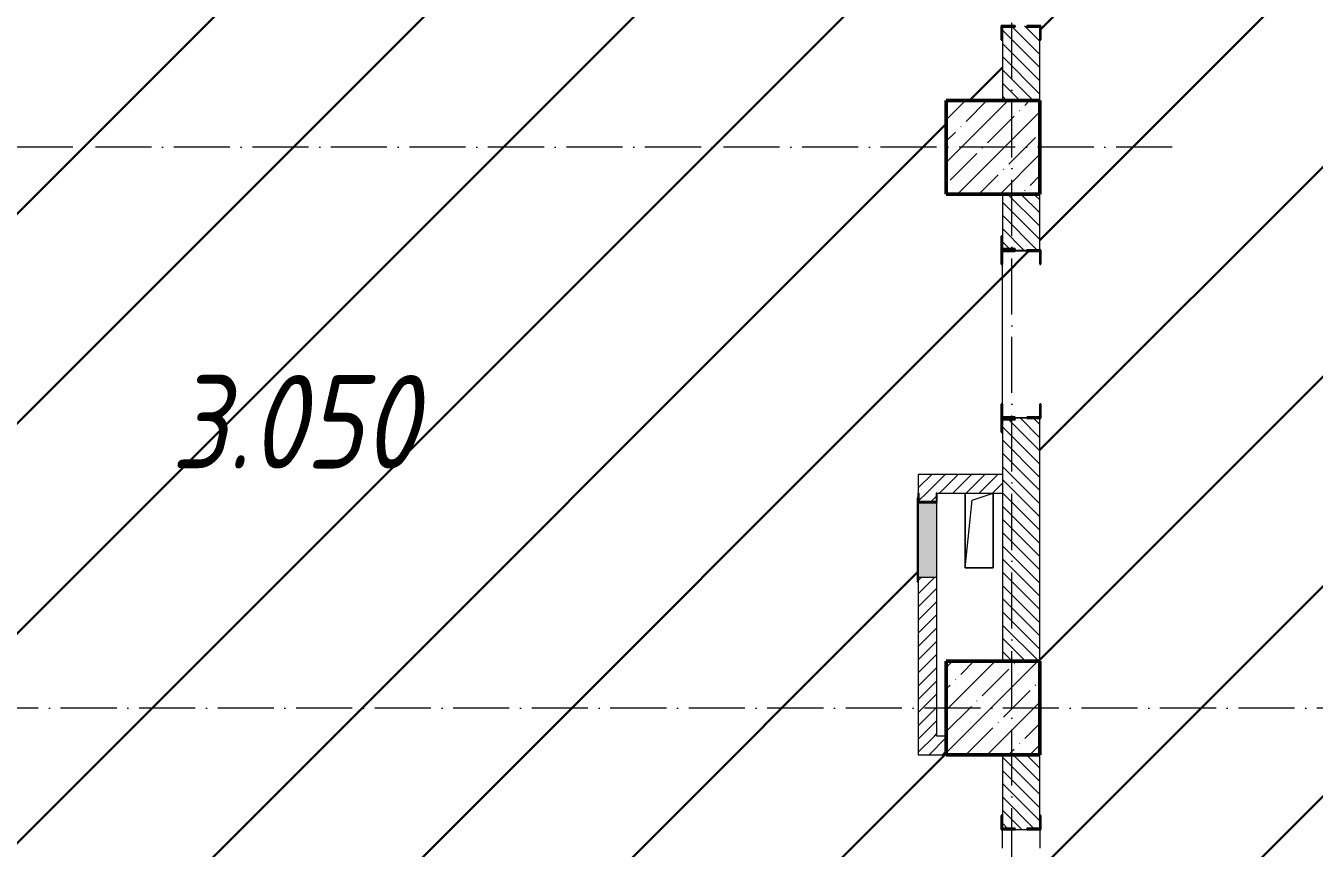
# Model space of a CAD drawing. Header units: millimetres. Extents: x -17017 to 628417, y -109036 to 199237.
# Drawn here: x 523685 to 530578, y -58785 to -54385 of the extents above; entities that cross this region are included whole.
import ezdxf

# ---------------------------------------------------------------- set-up
doc = ezdxf.new("R2010")
doc.units = ezdxf.units.MM
doc.linetypes.add('50_200_ШТРИХ_1Т_ш5_п1_п1_', pattern=[700, 500, -100, 0, -100])
for name, color, linetype, lineweight in [('A-FLOR-____-OTLN', 7, 'Continuous', 9), ('A-GENM-____-MCUT', 7, 'Continuous', 25), ('A-GENM-____-OTLN', 7, 'Continuous', 9), ('A-GENM-____-OTLN-1', 7, 'Continuous', 25), ('A-GLAZ-____-OTLN', 7, 'Continuous', 9), ('A-WALL-____-MCUT-3', 7, 'Continuous', 9), ('A-WALL-____-PATT-1', 7, 'Continuous', 9), ('A-WALL-FNSH-MCUT-1', 7, 'Continuous', 9), ('I-WALL-____-OTLN', 7, 'Continuous', 9), ('S-COLS-____-MCUT', 7, 'Continuous', 50), ('S-COLS-____-OTLN', 7, 'Continuous', 9), ('S-GRID-____-OTLN-1', 7, '50_200_ШТРИХ_1Т_ш5_п1_п1_', 9), ('Марки помещений', 7, 'Continuous', 9), ('стяжа', 7, 'Continuous', 30)]:
    doc.layers.add(name, color=color, linetype=linetype, lineweight=lineweight)
doc.layers.add('A-GLAZ-____-OTLN-1', color=7, linetype='Continuous', lineweight=9, true_color=0xc0c0c0)
doc.styles.add('ISOCPEUR_I_2', font='isocpeui.ttf', dxfattribs={"width": 0.85, "height": 2.3})
pattern_1 = [(135, (523510.01, -90515.614), (-35.35534, -35.35534), [])]
pattern_2 = [(45, (523510.01, -90515.614), (-35.35534, 35.35534), [])]
pattern_3 = [(45, (239739.3, -3652.16), (-561.266, 561.266), [])]

# ---------------------------------------------------------------- blocks, each defined once
blk = doc.blocks.new('BSC_Колонна _Прямоугольная - 500х500-V42-АР1_План отверстий 3 этажа в осях 1-64_А-ГГ')
at = {"layer": 'S-COLS-____-OTLN'}
h = blk.add_hatch(dxfattribs=at)
h.set_pattern_fill('FP_79', color=256, style=0, pattern_type=2)
h.set_pattern_definition([(45, (-5350, -32481.04), (-114.04925, 114.04925), []), (45, (-5235.95, -32481.04), (-114.04925, 114.04925), [201.613, -40.323, 3.353, -36.97])])
h.paths.add_polyline_path([(-250, -250), (250, -250), (250, 250), (-250, 250)], flags=0)
at = {"layer": 'S-COLS-____-MCUT'}
for p, q in [((250, 250), (-250, 250)), ((-250, 250), (-250, -250)), ((250, -250), (250, 250)), ((-250, -250), (250, -250))]:
    blk.add_line(p, q, dxfattribs=at)
blk = doc.blocks.new('BSC_Колонна _Прямоугольная - 500х500-V54-АР1_План отверстий 3 этажа в осях 1-64_А-ГГ')
at = {"layer": 'S-COLS-____-OTLN'}
h = blk.add_hatch(dxfattribs=at)
h.set_pattern_fill('FP_91', color=256, style=0, pattern_type=2)
h.set_pattern_definition([(45, (-5350, -35481.04), (-114.04925, 114.04925), []), (45, (-5235.95, -35481.04), (-114.04925, 114.04925), [201.613, -40.323, 3.353, -36.97])])
h.paths.add_polyline_path([(-250, -250), (250, -250), (250, 250), (-250, 250)], flags=0)
at = {"layer": 'S-COLS-____-MCUT'}
for p, q in [((250, 250), (-250, 250)), ((-250, 250), (-250, -250)), ((250, -250), (250, 250)), ((-250, -250), (250, -250))]:
    blk.add_line(p, q, dxfattribs=at)
blk = doc.blocks.new('154_Стойка_СКБ_Уголок - СМ-2480_200-28447058-АР1_План отверстий 3 этажа в осях 1-64_А-ГГ')
at = {"layer": 'A-GENM-____-MCUT'}
for p, q in [((125, 156), (125, 81)), ((200, 156), (125, 156)), ((131, 81), (131, 150)), ((131, 150), (200, 150)), ((200, 150), (200, 156)), ((125, 81), (131, 81)), ((131, 19), (125, 19)), ((125, 19), (125, -56)), ((131, -50), (131, 19)), ((125, -56), (200, -56)), ((200, -50), (131, -50)), ((200, -56), (200, -50))]:
    blk.add_line(p, q, dxfattribs=at)
blk = doc.blocks.new('Стойка_Влож_Полоса боковая - Полоса-28346330-АР1_План отверстий 3 этажа в осях 1-64_А-ГГ')
at = {"layer": 'A-GENM-____-OTLN'}
for p, q in [((-5, -31), (-5, 31)), ((0, 31), (0, -31))]:
    blk.add_line(p, q, dxfattribs=at)
blk = doc.blocks.new('Стойка_Влож_Уголок - Уголок-28346305-АР1_План отверстий 3 этажа в осях 1-64_А-ГГ')
at = {"layer": 'A-GENM-____-MCUT'}
for p, q in [((75, 75), (0, 75)), ((6, 69), (75, 69)), ((6, 0), (6, 69)), ((75, 69), (75, 75)), ((0, 0), (6, 0))]:
    blk.add_line(p, q, dxfattribs=at)
blk = doc.blocks.new('Стойка_Влож_Уголок - Уголок-28346304-АР1_План отверстий 3 этажа в осях 1-64_А-ГГ')
at = {"layer": 'A-GENM-____-MCUT'}
for p, q in [((6, 0), (0, 0)), ((6, -69), (6, 0)), ((0, -75), (75, -75)), ((75, -69), (6, -69)), ((75, -75), (75, -69))]:
    blk.add_line(p, q, dxfattribs=at)
blk = doc.blocks.new('154_Стойка_СКБ_Уголок - СМ-2480_200-28346303-АР1_План отверстий 3 этажа в осях 1-64_А-ГГ')
at = {"layer": 'A-GENM-____-MCUT'}
for p, q in [((125, 156), (125, 81)), ((200, 156), (125, 156)), ((131, 81), (131, 150)), ((131, 150), (200, 150)), ((200, 150), (200, 156)), ((125, 81), (131, 81)), ((131, 19), (125, 19)), ((125, 19), (125, -56)), ((131, -50), (131, 19)), ((125, -56), (200, -56)), ((200, -50), (131, -50)), ((200, -56), (200, -50))]:
    blk.add_line(p, q, dxfattribs=at)
blk = doc.blocks.new('Фахверк_СКБ_Уголок - 200_3960-28268576-АР1_План отверстий 3 этажа в осях 1-64_А-ГГ')
at = {"layer": 'A-GENM-____-MCUT'}
for p, q in [((200, 156), (125, 156)), ((125, 156), (125, 81)), ((131, 81), (131, 150)), ((131, 150), (200, 150)), ((200, 150), (200, 156)), ((125, 81), (131, 81)), ((131, 19), (125, 19)), ((125, 19), (125, -56)), ((131, -50), (131, 19)), ((125, -56), (200, -56)), ((200, -50), (131, -50)), ((200, -56), (200, -50))]:
    blk.add_line(p, q, dxfattribs=at)
blk = doc.blocks.new('AR_Отверстие Ниша - Лючок-32405374-АР1_План отверстий 3 этажа в осях 1-64_А-ГГ')
at = {"layer": 'A-GLAZ-____-OTLN'}
blk.add_hatch(color=256, dxfattribs=at).paths.add_polyline_path([(200, -47), (200, 50), (-200, 50), (-200, -50), (200, -50)], flags=0)
for p, q in [((200, 50), (-200, 50)), ((200, -50), (200, 50)), ((-200, -50), (200, -50))]:
    blk.add_line(p, q, dxfattribs=at)
blk = doc.blocks.new('Л_Общий_Лючок - Лючок-29684370-АР1_План отверстий 3 этажа в осях 1-64_А-ГГ')
at = {"layer": 'A-GLAZ-____-OTLN-1'}
blk.add_hatch(color=256, dxfattribs=at).paths.add_polyline_path([(-24, 6), (-24, 0), (424, 0), (424, 6), (0, 6)], flags=0)
at = {"layer": 'A-GLAZ-____-OTLN'}
for p, q in [((424, 6), (-24, 6)), ((-24, 6), (-24, 0)), ((424, 6), (424, 0))]:
    blk.add_line(p, q, dxfattribs=at)
blk = doc.blocks.new('154_Фахверк_СКБ_Швеллер - Тип_100_3960_зеркало-29769493-АР1_План отверстий 3 этажа в осях 1-64_А-ГГ')
at = {"layer": 'A-GENM-____-MCUT'}
for p, q in [((175, 50), (125, 50)), ((125, 50), (125, -50)), ((128, 47), (175, 47)), ((128, -47), (128, 47)), ((175, 47), (175, 50)), ((125, -50), (175, -50)), ((175, -47), (128, -47)), ((175, -50), (175, -47))]:
    blk.add_line(p, q, dxfattribs=at)
blk = doc.blocks.new('AR_Отверстие прямоугольное _в плите_ - AR_Отверстие прямоугольное _в плите_-30459278-АР1_План отверстий 3 этажа в осях 1-64_А-ГГ')
at = {"layer": 'A-GENM-____-OTLN'}
for p, q in [((-75, 200), (-75, -200)), ((-75, -200), (-37.5, 162.5)), ((-37.5, 162.5), (75, 200)), ((75, -200), (75, 200)), ((-75, -200), (75, -200))]:
    blk.add_line(p, q, dxfattribs=at)
blk = doc.blocks.new('3эт')
at = {"layer": 'S-GRID-____-OTLN-1', "color": 251, "ltscale": 0.6, "true_color": 0x636466}
for p, q in [((289220.7, -91346.1), (289220.7, -36982.5)), ((290079.2, -51382.4), (279101.9, -51382.4)), ((310478.4, -54382.4), (279101.9, -54382.4))]:
    blk.add_line(p, q, dxfattribs=at)

msp = doc.modelspace()

# ---------------------------------------------------------------- hatches: boundary and pattern name
at = {"layer": 'A-WALL-____-PATT-1'}
h = msp.add_hatch(dxfattribs=at)
h.set_pattern_fill('FP_6', color=256, style=0, pattern_type=2)
h.set_pattern_definition(pattern_1)
h.paths.add_polyline_path([(529070, -54784.6), (529110, -54784.6), (529110, -54390.6), (529041, -54390.6), (529041, -54384.6), (528979, -54384.6), (528979, -54390.6), (528910, -54390.6), (528910, -54784.6), (528950, -54784.6)], flags=0)
h.paths.add_polyline_path([(528979, -52584.6), (529041, -52584.6), (529041, -52578.6), (529110, -52578.6), (529110, -52284.6), (528910, -52284.6), (528910, -52578.6), (528979, -52578.6)], flags=0)
h = msp.add_hatch(dxfattribs=at)
h.set_pattern_fill('FP_6', color=256, style=0, pattern_type=2)
h.set_pattern_definition(pattern_1)
h.paths.add_polyline_path([(529110, -57784.6), (529110, -56484.6), (528910, -56484.6), (528910, -57784.6)], flags=0)
h.paths.add_polyline_path([(528950, -55584.6), (529110, -55584.6), (529110, -55284.6), (528910, -55284.6), (528910, -55584.6)], flags=0)
h = msp.add_hatch(dxfattribs=at)
h.set_pattern_fill('FP_5', color=256, style=0, pattern_type=2)
h.set_pattern_definition(pattern_2)
h.paths.add_polyline_path([(528910, -56884.6), (528910, -56784.6), (528460, -56784.6), (528460, -56884.6), (528798.7, -56884.6)], flags=0)
h = msp.add_hatch(dxfattribs=at)
h.set_pattern_fill('FP_5', color=256, style=0, pattern_type=2)
h.set_pattern_definition(pattern_2)
h.paths.add_polyline_path([(528460, -58184.6), (528560, -58184.6), (528560, -57334.6), (528460, -57334.6)], flags=0)
h.paths.add_polyline_path([(528557, -56931.6), (528557, -56884.6), (528463, -56884.6), (528463, -56931.6)], flags=0)
h = msp.add_hatch(dxfattribs=at)
h.set_pattern_fill('FP_5', color=256, style=0, pattern_type=2)
h.set_pattern_definition(pattern_2)
h.paths.add_polyline_path([(528460, -58284.6), (528610, -58284.6), (528610, -58184.6), (528460, -58184.6)], flags=0)
h = msp.add_hatch(dxfattribs=at)
h.set_pattern_fill('FP_6', color=256, style=0, pattern_type=2)
h.set_pattern_definition(pattern_1)
h.paths.add_polyline_path([(529110, -63784.6), (529110, -60390.6), (529041, -60390.6), (529041, -60384.6), (528979, -60384.6), (528979, -60390.6), (528910, -60390.6), (528910, -63784.6)], flags=0)
h.paths.add_polyline_path([(529041, -58684.6), (529041, -58678.6), (529110, -58678.6), (529110, -58284.6), (528910, -58284.6), (528910, -58678.6), (528979, -58678.6), (528979, -58684.6)], flags=0)
at = {"layer": 'стяжа'}
h = msp.add_hatch(dxfattribs=at)
h.set_pattern_fill('ANSI31', color=5, scale=250)
h.set_pattern_definition(pattern_3)
h.paths.add_polyline_path([(528360, -48934.6), (528860, -48934.6), (528860, -47084.6), (528510, -47084.6), (528510, -45884.6), (529110, -45884.6), (529110, -46284.6), (529110, -46784.6), (529110, -47084.6), (529110, -48934.6), (533410, -48934.6), (533410, -46884.6), (532660, -46884.6), (532660, -46784.6), (532660, -46284.6), (532760, -46284.6), (533110, -46284.6), (533610, -46284.6), (533610, -45390.6), (533479, -45390.6), (533479, -45384.6), (533404, -45384.6), (533404, -45378.6), (533404, -45309.6), (533410, -44824.6), (533410, -44424.6), (533410, -43684.6), (533404, -43684.6), (533404, -43609.6), (533410, -43284.6), (533110, -43284.6), (533110, -43034.6), (530985, -43034.6), (530985, -43040.6), (530910, -43040.6), (529110, -43034.6), (529110, -43284.6), (529110, -43984.6), (528510, -43984.6), (528510, -43959.6), (527035, -43959.6), (527035, -45109.6), (521710, -45109.6), (521710, -43184.6), (521560, -43184.6), (521560, -43284.6), (521410, -43284.6), (521410, -43484.6), (521316, -43696.1), (521316, -43784.6), (521310, -45584.6), (521316, -45584.6), (521316, -45659.6), (521311.9, -46084.5), (521410, -46084.5), (521410, -46284.6), (521560, -46284.6), (521560, -46784.6), (521310, -46784.6), (521310, -48584.6), (521316, -48584.6), (521316, -48659.6), (521310, -49709.6), (521316, -49709.6), (521316, -49784.6), (521310, -51584.6), (521316, -51584.6), (521316, -51659.6), (521310, -51784.6), (521560, -51784.6), (521560, -52284.6), (521411.1, -52284.6), (521410, -52284.9), (521410, -52484.9), (521316, -52625.6), (521316, -52709.6), (521310, -54509.6), (521316, -54509.6), (521316, -54584.6), (521310, -54784.6), (521560, -54784.6), (521560, -55284.6), (521410, -55284.6), (521410, -55484.6), (521316, -55555.1), (521316, -55634.6), (521310, -57434.6), (521316, -57434.6), (521316, -57584.6), (521410, -57584.6), (521410, -57784.6), (521560, -57784.6), (521560, -58284.6), (521310, -58284.6), (521310, -58559.6), (521316, -58559.6), (521316, -58634.6), (521310, -60434.6), (521316, -60434.6), (521316, -60509.6), (521313.6, -60934.6), (523660, -60934.6), (526210, -60934.6), (526710, -60934.6), (526964, -60934.6), (528160, -60934.6), (528206, -60934.6), (528206, -61034.6), (528360, -61034.6), (528360, -60934.6), (528206, -60934.6), (528360, -61034.6), (528360, -62059.6), (528360, -62809.6), (528460, -62809.6), (528460, -62934.6), (528360, -62934.6), (528360, -63284.6), (528460, -63284.6), (528910, -63284.6), (528572.5, -63397.1), (528460, -63784.6), (528610, -63784.6), (529110, -63784.6), (529110, -60390.6), (529041, -60390.6), (528991.4, -60384.6), (528979, -60384.6), (528904, -60384.6), (528904, -60378.6), (528904, -60309.6), (528910, -59184.6), (528910, -58684.6), (528904, -58684.6), (528904, -58609.6), (528910, -58284.6), (528610, -58284.6), (528460, -58284.6), (528460, -57358.6), (528454, -57358.6), (528454, -56910.6), (528460, -56784.6), (528910, -56784.6), (528910, -56559.6), (528904, -56559.6), (528904, -56484.6), (528904, -56409.6), (528910, -55659.6), (528904, -55659.6), (528904, -55584.6), (528904, -55509.6), (528910, -55284.6), (528610, -55284.6), (528610, -54784.6), (528910, -54784.6), (528910, -54459.6), (528904, -54459.6), (528904, -54384.6), (528904, -54378.6), (528904, -54309.6), (528910, -52584.6), (528904, -52584.6), (528904, -52509.6), (528910, -52284.6), (528610, -52284.6), (528360, -52284.6), (528360, -51709.6), (528360, -51259.6), (528360, -50684.6)])
h.paths.add_polyline_path([(528460, -60634.6), (528910, -60634.6), (528535, -60709.6), (528460, -61734.6)], flags=16)
h.paths.add_polyline_path([(524285.7, -57078.1), (525929.2, -57078.1), (525929.2, -55878.1), (524285.7, -55878.1)], flags=24)
h = msp.add_hatch(dxfattribs=at)
h.set_pattern_fill('ANSI31', color=5, scale=250)
h.set_pattern_definition(pattern_3)
h.paths.add_polyline_path([(528910, -76884.6), (528904, -76884.6), (528904, -76809.6), (528910, -76584.6), (528610, -76584.6), (528310, -76584.6), (528310, -75484.6), (528310, -75084.6), (528310, -72784.6), (528610, -72784.6), (529110, -72784.6), (529110, -72559.6), (529110, -72409.6), (529116, -72409.6), (529116, -72478.6), (529116, -72484.6), (529116, -72559.6), (529110, -72784.6), (529110, -73284.6), (529111.5, -73309.6), (529116, -73309.6), (529116, -73384.6), (529110, -73629.6), (529110, -73879.6), (529110, -74084.6), (529116, -74084.6), (529116, -74159.6), (529116, -74284.6), (529110, -74459.6), (529110, -74909.6), (529116, -74909.6), (529116, -74978.6), (529116, -74984.6), (529116, -75059.6), (529110, -76084.6), (529110, -76584.6), (529110, -76809.6), (529116, -76809.6), (529116, -76884.6), (529110, -78584.6), (529116, -78584.6), (529116, -78659.6), (529110, -78809.6), (529116, -78809.6), (529116, -78884.6), (529110, -79584.6), (529116, -79584.6), (529116, -79659.6), (529116, -79784.6), (529110, -80484.6), (529110, -80984.6), (533110, -80984.6), (533110, -80484.6), (533110, -80359.6), (533104, -80359.6), (533104, -80284.6), (533110, -79134.6), (533104, -79134.6), (533104, -79059.6), (533110, -78559.6), (533104, -78559.6), (533104, -78479.6), (533110, -78479.6), (533110, -76784.6), (533104, -76784.6), (533104, -76709.6), (533110, -76584.6), (533110, -76084.6), (533110, -74459.6), (533110, -74159.6), (533110, -73984.6), (533110, -73584.6), (533110, -73284.6), (532510, -73284.6), (532510, -73030.6), (532510, -72284.6), (532510, -71899.6), (532510, -71749.6), (532510, -71334.6), (532510, -70234.6), (532510, -70084.6), (533110, -70084.6), (533110, -69959.6), (533104, -69959.6), (533104, -69879.6), (533110, -69879.6), (533110, -69284.6), (533110, -68784.6), (533110, -68184.6), (533104, -68184.6), (533104, -68109.6), (533110, -67984.6), (533110, -67584.6), (532410, -67584.6), (532410, -67284.6), (532410, -66684.6), (532410, -66534.6), (532410, -66284.6), (532410, -66234.6), (532410, -65634.6), (532410, -64884.6), (532410, -64284.6), (532410, -64184.6), (533110, -64184.6), (533110, -63784.6), (533110, -63259.6), (533104, -63259.6), (533104, -63179.6), (533110, -63179.6), (533110, -62034.6), (533104, -62034.6), (533104, -61959.6), (533110, -61084.6), (533110, -60184.6), (535310, -60184.6), (535360, -60184.6), (537410, -60284.6), (537360, -60284.6), (537360, -61084.6), (533110, -61084.6), (533110, -62028.6), (533179, -62028.6), (533228.6, -62034.6), (533310, -62034.6), (533310, -61959.6), (533310, -61284.6), (541710, -61284.6), (541710, -58034.6), (541510, -58034.6), (541510, -61084.6), (537610, -61084.6), (537610, -60040.6), (537541, -60040.6), (537541, -60034.6), (537410, -60034.6), (537410, -58884.6), (537404, -58884.6), (537404, -58809.6), (537410, -58284.6), (537410, -57784.6), (537410, -57484.6), (538104, -57484.6), (538104, -57384.6), (538110, -56384.6), (538110, -55984.6), (538110, -55684.6), (538104, -55684.6), (538104, -55584.6), (537410, -55584.6), (537410, -55484.6), (537410, -54484.6), (537410, -53934.6), (537410, -52284.6), (537410, -51784.6), (537410, -51334.6), (537410, -49234.6), (537860, -49234.6), (537860, -49084.6), (537854, -49084.6), (537854, -49009.6), (537860, -48184.6), (537854, -48184.6), (537854, -48109.6), (537854, -48034.6), (537860, -47534.6), (537860, -47084.6), (537860, -46684.6), (537860, -44884.6), (537860, -43284.6), (537610, -43284.6), (537610, -43134.6), (537410, -43134.6), (537010.5, -43040.6), (536910, -43040.6), (535110, -43034.6), (535110, -43040.6), (535035, -43040.6), (533610, -43034.6), (533610, -43284.6), (533610, -43609.6), (533616, -43609.6), (533616, -43684.6), (533610, -44424.6), (533610, -44824.6), (533610, -45309.6), (533616, -45309.6), (533616, -45378.6), (533616, -45384.6), (533616, -45459.6), (533610, -46284.6), (533610, -46784.6), (533610, -46884.6), (533610, -48934.6), (533560, -49084.6), (533410, -49084.6), (533410, -49134.6), (529110, -49134.6), (529110, -51784.6), (529110, -52284.6), (529110, -52509.6), (529116, -52509.6), (529116, -52584.6), (529041, -52584.6), (528910, -52584.6), (528910, -54379.6), (529110, -54379.6), (529110, -54309.6), (529116, -54309.6), (529116, -54378.6), (529116, -54384.6), (529116, -54459.6), (529110, -54784.6), (529110, -55284.6), (529110, -55584.6), (529116, -55584.6), (529116, -55659.6), (529110, -55659.6), (529110, -55590.6), (528979, -55590.6), (528979, -55584.6), (528904, -55584.6), (528904, -55659.6), (528910, -55659.6), (528910, -56478.6), (529041, -56478.6), (529041, -56484.6), (529110, -56484.6), (529110, -57784.6), (529110, -58284.6), (529110, -58609.6), (529116, -58609.6), (529116, -58784.6), (529110, -58784.6), (529110, -59184.6), (529110, -60309.6), (529116, -60309.6), (529116, -60378.6), (529116, -60384.6), (529116, -60459.6), (529110, -63784.6), (529110, -64284.6), (529110, -64709.6), (529116, -64709.6), (529116, -64784.6), (529116, -64790.6), (529116, -64859.6), (529110, -65084.6), (529110, -65684.6), (529110, -65859.6), (529116, -65859.6), (529116, -65928.6), (529116, -65934.6), (529116, -66009.6), (529110, -66784.6), (529110, -67284.6), (529110, -68409.6), (529116, -68409.6), (529116, -68484.6), (529116, -68490.6), (529116, -68559.6), (529110, -69184.6), (529110, -69559.6), (529116, -69559.6), (529116, -69628.6), (529116, -69634.6), (529116, -69709.6), (529110, -70194.6), (529110, -70594.6), (529110, -71334.6), (529110, -71509.6), (529116, -71509.6), (529116, -71584.6), (529116, -71590.6), (529116, -71734.6), (528910, -71734.6), (528910, -71659.6), (528904, -71659.6), (528904, -71590.6), (528904, -71584.6), (528904, -71509.6), (528910, -71334.6), (529110, -71334.6), (529110, -70594.6), (528910, -70594.6), (528910, -70484.6), (528610, -70484.6), (528610, -71184.6), (528510, -71284.6), (528510, -69784.6), (528456, -69784.6), (527260, -69784.6), (527085, -69784.6), (527085, -71859.6), (521710, -71859.6), (521710, -69784.6), (521310, -69784.6), (521310, -70559.6), (521316, -70559.6), (521316, -70634.6), (521310, -72434.6), (521316, -72434.6), (521316, -72584.6), (521410, -72584.6), (521410, -72784.6), (521560, -72784.6), (521560, -73284.6), (521310, -73284.6), (521310, -73559.6), (521316, -73559.6), (521316, -73634.6), (521310, -75434.6), (521316, -75434.6), (521316, -75509.6), (521312.1, -75884.6), (521410, -75884.6), (521410, -76084.6), (521560, -76084.6), (521560, -76584.6), (521410, -76584.6), (521410, -76784.6), (521316, -76808.1), (521316, -76884.6), (521310, -78684.6), (521316, -78684.6), (521316, -78759.6), (521310, -80484.6), (521560, -80484.6), (521560, -80734.6), (523695, -80734.6), (523695, -80234.6), (525660, -80234.6), (526210, -80234.6), (528310, -80234.6), (528310, -78684.6), (528904, -78684.6), (528904, -78584.6)])
h.paths.add_polyline_path([(528904, -72559.6), (528904, -72484.6), (528904, -72478.6), (528910, -72478.6), (529070, -72479.6), (529070, -72484.6), (528979, -72484.6), (528979, -72490.6), (528910, -72490.6), (528910, -72559.6)], flags=16)
h.paths.add_polyline_path([(533110, -58284.6), (533110, -57784.6), (533610, -57784.6), (533610, -58284.6)], flags=16)
h.paths.add_polyline_path([(537404, -60109.6), (537404, -60040.6), (537410, -60040.6), (537410, -60109.6)], flags=16)
h.paths.add_polyline_path([(529116, -56484.6), (529116, -56409.6), (529110, -56409.6), (529110, -56478.6)], flags=16)
h.paths.add_polyline_path([(533110, -52284.6), (533110, -51784.6), (533610, -51784.6), (533610, -52284.6)], flags=16)
h.paths.add_polyline_path([(528910, -65684.6), (528910, -65084.6), (528910, -64859.6), (528904, -64859.6), (528904, -64790.6), (528904, -64784.6), (528904, -64634.6), (528360, -64634.6), (528360, -63284.6), (528360, -62934.6), (528360, -62859.6), (528360, -62059.6), (528360, -61034.6), (528206, -61034.6), (528160, -61034.6), (527010, -61034.6), (526964, -61034.6), (526810, -61034.6), (526810, -61484.6), (526110, -61484.6), (526110, -61034.6), (523710, -61034.6), (523660, -61034.6), (521310, -61034.6), (521310, -61559.6), (521316, -61559.6), (521316, -61634.6), (521310, -63784.6), (521560, -63784.6), (521560, -64284.6), (521410, -64284.6), (521410, -64484.6), (521310, -66434.6), (521310, -66434.6), (521316, -66434.6), (521316, -66584.6), (521410, -66584.6), (521410, -66784.6), (521560, -66784.6), (521560, -66934.6), (524960, -66934.6), (524960, -66534.6), (525060, -66534.6), (525360, -66534.6), (526810, -66534.6), (526860, -66534.6), (528460, -66534.6), (528910, -66534.6), (528910, -66009.6), (528904, -66009.6), (528904, -65934.6), (528904, -65928.6), (528904, -65859.6)], flags=17)
h.paths.add_polyline_path([(526885, -69784.6), (524260, -69784.6), (524210, -69784.6), (521910, -69784.6), (521910, -71659.6), (526885, -71659.6)], flags=17)
h.paths.add_polyline_path([(536910, -80134.6), (537260, -80134.6), (537260, -78734.6), (535360, -78734.6), (535310, -78734.6), (533310, -78734.6), (533310, -79059.6), (533316, -79059.6), (533316, -79134.6), (533310, -80284.6), (533316, -80284.6), (533316, -80359.6), (533310, -80484.6), (533610, -80484.6), (533610, -80734.6), (536910, -80734.6), (536910, -80534.6)], flags=17)
h.paths.add_polyline_path([(555335, -85284.6), (554710, -85284.6), (552310, -85284.6), (552310, -85034.6), (552110, -85034.6), (551010, -85034.6), (550560, -85034.6), (549310, -85034.6), (549310, -84934.6), (549310, -84634.6), (548985, -84634.6), (548985, -84640.6), (548910, -84640.6), (548910, -84634.6), (548460, -84634.6), (548060, -84634.6), (547210, -84634.6), (547210, -84640.6), (547135, -84640.6), (546710, -84637.7), (546710, -85234.6), (545810, -85234.6), (543310, -85234.6), (542610, -85234.6), (542610, -84640.6), (542510, -84640.6), (542510, -84634.6), (541960, -84634.6), (541560, -84634.6), (540810, -84634.6), (540810, -84934.6), (540810, -85034.6), (539460, -85034.6), (539010, -85034.6), (538510, -85034.6), (538510, -92184.6), (540310, -92184.6), (540310, -91934.6), (540810, -91934.6), (540810, -92084.6), (541010, -92084.6), (541010, -92184.6), (543310, -92184.6), (543310, -91934.6), (543810, -91934.6), (543810, -92084.6), (544010, -92084.6), (544010, -92184.6), (546310, -92184.6), (546310, -92178.6), (546385, -92178.6), (546760, -92180.7), (546760, -92084.6), (546960, -92084.6), (546960, -92184.6), (547435, -92184.6), (547435, -92178.6), (547510, -92178.6), (549310, -92184.6), (549310, -91934.6), (549810, -91934.6), (549810, -92084.6), (550010, -92084.6), (550010, -92184.6), (550435, -92184.6), (550435, -92178.6), (550510, -92178.6), (552310, -92184.6), (552310, -91934.6), (552810, -91934.6), (552810, -92184.6), (553435, -92184.6), (553435, -92178.6), (553510, -92178.6), (555310, -92184.6), (555310, -92178.6)])
h.paths.add_polyline_path([(558310, -88034.6), (558310, -87984.6), (558310, -85184.6), (557910, -85184.6), (557910, -84634.6), (557785, -84634.6), (557785, -84640.6), (557710, -84640.6), (557710, -84634.6), (557065, -84634.6), (556815, -84634.6), (556560, -84634.6), (556560, -84640.6), (556485, -84640.6), (556210, -84636.2), (556210, -85184.6), (555535, -85184.6), (555535, -92184.6), (556435, -92184.6), (556435, -92178.6), (556510, -92178.6), (558310, -92184.6), (558310, -91934.6), (558310, -91884.6), (558310, -90734.6), (558310, -90688.6)])
h.paths.add_polyline_path([(586160, -85034.6), (581160, -85034.6), (581160, -84634.6), (580260, -84634.6), (580260, -84640.6), (580185, -84640.6), (579535, -84634.6), (579535, -84640.6), (579460, -84640.6), (579460, -84634.6), (578960, -84634.6), (578560, -84634.6), (577760, -84634.6), (577760, -84640.6), (577685, -84640.6), (577360, -84634.6), (577360, -84934.6), (577010, -84934.6), (577010, -85384.6), (576910, -85384.6), (576860, -85384.6), (575660, -85384.6), (574260, -85384.6), (574260, -85134.6), (571960, -85134.6), (571360, -85134.6), (571310, -85134.6), (571210, -85134.6), (571210, -84640.6), (571110, -84640.6), (570700, -84634.6), (569800, -84634.6), (569310, -84634.6), (569310, -84640.6), (569160, -84640.6), (569160, -85034.6), (567860, -85034.6), (567860, -84934.6), (567860, -84634.6), (567735, -84634.6), (567735, -84640.6), (567660, -84640.6), (567220, -84634.6), (566820, -84634.6), (565960, -84634.6), (565960, -84640.6), (565910, -84640.6), (565910, -85184.6), (564860, -85184.6), (564060, -85184.6), (563760, -85184.6), (563160, -85184.6), (563060, -85184.6), (561860, -85184.6), (561860, -91934.6), (562360, -91934.6), (562360, -92084.6), (562560, -92084.6), (562385, -92109.6), (562360, -92184.6), (562360, -92434.6), (562704, -92434.6), (562704, -92365.6), (562710, -92253.6), (562710, -92434.6), (564510, -92434.6), (564510, -92365.6), (564510, -92253.6), (564510, -92178.6), (564660, -92178.6), (564660, -92084.6), (564860, -92084.6), (564860, -91934.6), (565360, -91934.6), (565360, -92084.6), (565560, -92084.6), (565385, -92109.6), (565360, -92184.6), (565360, -92434.6), (565704, -92434.6), (565704, -92365.6), (565710, -92253.6), (565710, -92434.6), (567510, -92434.6), (567510, -92365.6), (567510, -92253.6), (567510, -92178.6), (567585, -92178.6), (567860, -92184.6), (567860, -91934.6), (568360, -91934.6), (568360, -92084.6), (568560, -92084.6), (568385, -92109.6), (568360, -92184.6), (568360, -92434.6), (568704, -92434.6), (568704, -92365.6), (568710, -92253.6), (568710, -92434.6), (573510, -92434.6), (573510, -92365.6), (573510, -92253.6), (573510, -92178.6), (573660, -92178.6), (573660, -92084.6), (573860, -92084.6), (573860, -91934.6), (574360, -91934.6), (574360, -92184.6), (574635, -92184.6), (574635, -92178.6), (574710, -92178.6), (576510, -92184.6), (576510, -92178.6), (576660, -92178.6), (576660, -92084.6), (576860, -92084.6), (576860, -91934.6), (577360, -91934.6), (577360, -92084.6), (577560, -92084.6), (577385, -92109.6), (577360, -92184.6), (577360, -92434.6), (577704, -92434.6), (577704, -92365.6), (577710, -92253.6), (577710, -92434.6), (579510, -92434.6), (579510, -92365.6), (579510, -92253.6), (579510, -92178.6), (579585, -92178.6), (580635, -92184.6), (580635, -92178.6), (580710, -92178.6), (582510, -92184.6), (582510, -92178.6), (582660, -92178.6), (582660, -92084.6), (582860, -92084.6), (582860, -91934.6), (583360, -91934.6), (583360, -92184.6), (583635, -92184.6), (583635, -92178.6), (583710, -92178.6), (585510, -92184.6), (585510, -92178.6), (585660, -92178.6), (585660, -92084.6), (585860, -92084.6), (585860, -91934.6), (586160, -91934.6)])
h.paths.add_polyline_path([(562704, -92184.6), (562635, -92184.6), (562635, -92178.6), (562704, -92178.6)], flags=16)
h.paths.add_polyline_path([(565635, -92178.6), (565704, -92178.6), (565704, -92184.6), (565635, -92184.6)], flags=16)
h.paths.add_polyline_path([(568635, -92178.6), (568704, -92178.6), (568704, -92184.6), (568635, -92184.6)], flags=16)
h.paths.add_polyline_path([(577635, -92178.6), (577704, -92178.6), (577704, -92184.6), (577635, -92184.6)], flags=16)
h.paths.add_polyline_path([(560505, -85334.6), (558410, -85334.6), (558410, -87984.6), (558410, -88034.6), (558410, -90459.6), (560505, -90459.6)], flags=17)
h.paths.add_polyline_path([(561810, -85334.6), (560705, -85334.6), (560705, -90659.6), (558410, -90659.6), (558410, -90734.6), (558410, -91934.6), (558810, -91934.6), (558810, -92184.6), (559435, -92184.6), (559435, -92178.6), (559510, -92178.6), (561310, -92184.6), (561310, -91934.6), (561810, -91934.6)])
h.paths.add_polyline_path([(524295, -77975.7), (525953.6, -77975.7), (525953.6, -76775.7), (524295, -76775.7)], flags=24)
h.paths.add_polyline_path([(533689.1, -57118.2), (535278.8, -57118.2), (535278.8, -55918.2), (533689.1, -55918.2)], flags=24)
h.paths.add_polyline_path([(523884.7, -64232), (525586.4, -64232), (525586.4, -63032), (523884.7, -63032)], flags=24)
h.paths.add_polyline_path([(534085.1, -80326.5), (535728.6, -80326.5), (535728.6, -79126.5), (534085.1, -79126.5)], flags=24)
h.paths.add_polyline_path([(543426.5, -78355.1), (545084.5, -78355.1), (545084.5, -77155.1), (543426.5, -77155.1)], flags=9)
h.paths.add_polyline_path([(547127, -88804), (548814.3, -88804), (548814.3, -87604), (547127, -87604)], flags=24)
h.paths.add_polyline_path([(555835.8, -88784.9), (557493.8, -88784.9), (557493.8, -87584.9), (555835.8, -87584.9)], flags=24)
h.paths.add_polyline_path([(571632, -88581.6), (573290.6, -88581.6), (573290.6, -87381.6), (571632, -87381.6)], flags=24)
h.paths.add_polyline_path([(589684.7, -88723.5), (591318.3, -88723.5), (591318.3, -87523.5), (589684.7, -87523.5)], flags=9)
h.paths.add_polyline_path([(579987.1, -83560.6), (581664.7, -83560.6), (581664.7, -82360.6), (579987.1, -82360.6)], flags=9)

# ---------------------------------------------------------------- linework, layer by layer
at = {"layer": 'A-FLOR-____-OTLN'}
for p, q in [((528710, -57284.6), (528710, -56884.6)), ((528860, -56884.6), (528860, -57284.6)), ((528860, -57284.6), (528710, -57284.6))]:
    msp.add_line(p, q, dxfattribs=at)
at = {"layer": 'A-WALL-____-MCUT-3'}
for p, q in [((528910, -54459.6), (528910, -54784.6)), ((529110, -54784.6), (529110, -54459.6)), ((528910, -55284.6), (528910, -55584.6)), ((529110, -55584.6), (529110, -55284.6)), ((528910, -56484.6), (528910, -57784.6)), ((529110, -57784.6), (529110, -56484.6)), ((528910, -58284.6), (528910, -58609.6)), ((529110, -58609.6), (529110, -58284.6)), ((528979, -58684.6), (529041, -58684.6))]:
    msp.add_line(p, q, dxfattribs=at)
at = {"layer": 'A-WALL-FNSH-MCUT-1'}
for p, q in [((528910, -56784.6), (528460, -56784.6)), ((528460, -56784.6), (528460, -56884.6)), ((528560, -56884.6), (528910, -56884.6)), ((528460, -57334.6), (528460, -58284.6)), ((528560, -58184.6), (528560, -57334.6)), ((528610, -58184.6), (528560, -58184.6)), ((528460, -58284.6), (528610, -58284.6))]:
    msp.add_line(p, q, dxfattribs=at)
at = {"layer": 'I-WALL-____-OTLN'}
for p, q in [((528910, -56409.6), (528910, -55659.6)), ((528910, -58784.6), (528910, -58684.6)), ((529110, -58684.6), (529110, -58784.6))]:
    msp.add_line(p, q, dxfattribs=at)

# ---------------------------------------------------------------- block references
at = {"layer": 'A-GENM-____-OTLN'}
for name, p, rotation in [('Стойка_Влож_Уголок - Уголок-28346305-АР1_План отверстий 3 этажа в осях 1-64_А-ГГ', (528979, -55584.6), 89.99999999999991), ('Стойка_Влож_Полоса боковая - Полоса-28346330-АР1_План отверстий 3 этажа в осях 1-64_А-ГГ', (529010, -55584.6), 89.99999999999991), ('Стойка_Влож_Уголок - Уголок-28346304-АР1_План отверстий 3 этажа в осях 1-64_А-ГГ', (528979, -56484.6), 270.0000000000002), ('Стойка_Влож_Полоса боковая - Полоса-28346330-АР1_План отверстий 3 этажа в осях 1-64_А-ГГ', (529010, -56484.6), 269.9999999999999)]:
    msp.add_blockref(name, p, dxfattribs=dict(at, rotation=rotation))
msp.add_blockref('AR_Отверстие прямоугольное _в плите_ - AR_Отверстие прямоугольное _в плите_-30459278-АР1_План отверстий 3 этажа в осях 1-64_А-ГГ', (528785, -57084.6), dxfattribs=at)
at = {"layer": 'A-GENM-____-OTLN-1'}
for name, p, rotation in [('154_Стойка_СКБ_Уголок - СМ-2480_200-28346303-АР1_План отверстий 3 этажа в осях 1-64_А-ГГ', (528960, -54259.6), 269.9999999999999), ('154_Стойка_СКБ_Уголок - СМ-2480_200-28447058-АР1_План отверстий 3 этажа в осях 1-64_А-ГГ', (528960, -55459.6), 269.9999999999999), ('154_Стойка_СКБ_Уголок - СМ-2480_200-28447058-АР1_План отверстий 3 этажа в осях 1-64_А-ГГ', (529060, -56609.6), 89.99999999999991), ('154_Фахверк_СКБ_Швеллер - Тип_100_3960_зеркало-29769493-АР1_План отверстий 3 этажа в осях 1-64_А-ГГ', (528510, -57059.6), 89.99999999999993), ('Фахверк_СКБ_Уголок - 200_3960-28268576-АР1_План отверстий 3 этажа в осях 1-64_А-ГГ', (529060, -58809.6), 89.99999999999991)]:
    msp.add_blockref(name, p, dxfattribs=dict(at, rotation=rotation))
at = {"layer": 'A-GLAZ-____-OTLN'}
for name, p, rotation in [('Л_Общий_Лючок - Лючок-29684370-АР1_План отверстий 3 этажа в осях 1-64_А-ГГ', (528460, -57334.6), 89.99999999999991), ('AR_Отверстие Ниша - Лючок-32405374-АР1_План отверстий 3 этажа в осях 1-64_А-ГГ', (528510, -57134.6), 269.9999999999999)]:
    msp.add_blockref(name, p, dxfattribs=dict(at, rotation=rotation))
at = {"layer": 'S-COLS-____-OTLN'}
for name, p in [('BSC_Колонна _Прямоугольная - 500х500-V54-АР1_План отверстий 3 этажа в осях 1-64_А-ГГ', (528860, -55034.6)), ('BSC_Колонна _Прямоугольная - 500х500-V42-АР1_План отверстий 3 этажа в осях 1-64_А-ГГ', (528860, -58034.6))]:
    msp.add_blockref(name, p, dxfattribs=at)
at = {"layer": 'стяжа'}
msp.add_blockref('3эт', (239739.3, -3652.2), dxfattribs=at)

# ---------------------------------------------------------------- texts
at = {"layer": 'Марки помещений', "insert": (524461.2, -56253.1), "char_height": 500, "width": 785.654, "attachment_point": 1, "style": 'ISOCPEUR_I_2'}
msp.add_mtext('3.050', dxfattribs=at)

doc.saveas('drawing.dxf')
